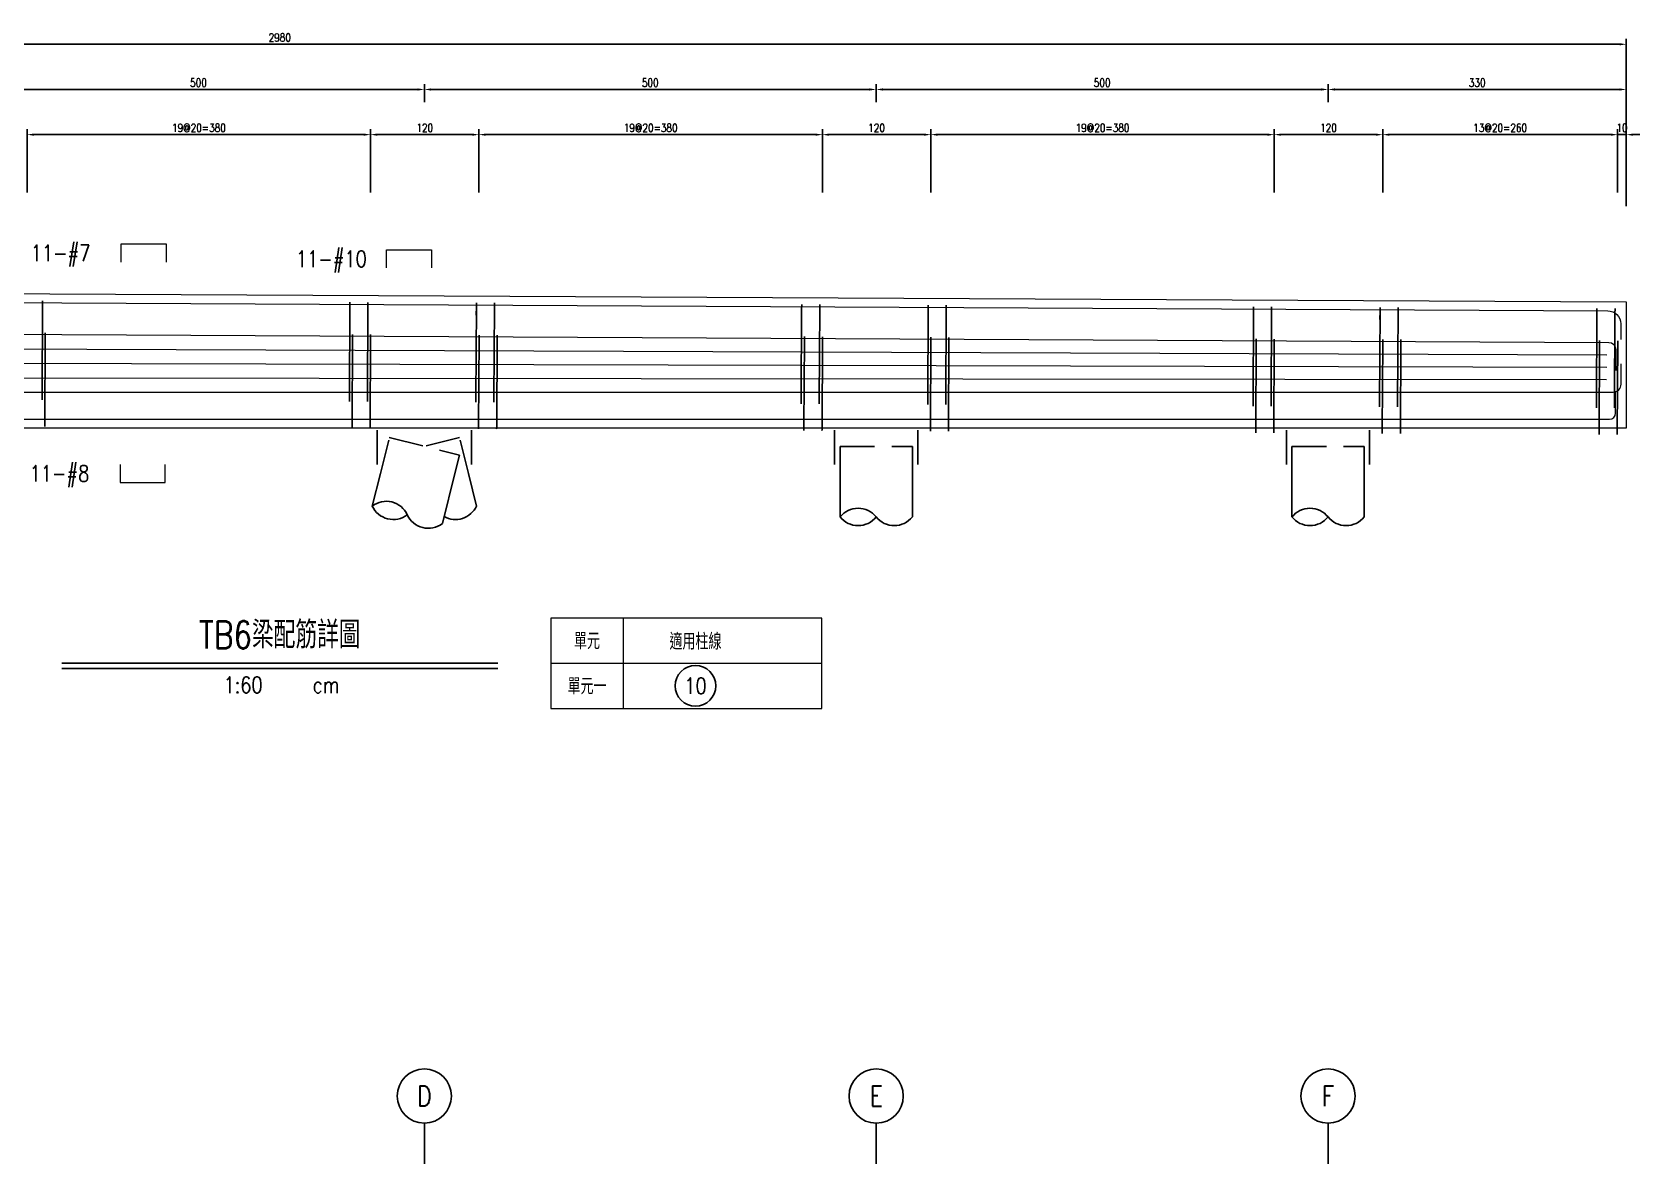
# Model space of a CAD drawing. Extents: x -4754 to 4976, y -19960 to 3841.
# Drawn here: x 951 to 2730, y -2114 to -861 of the extents above; entities that cross this region are included whole.
import ezdxf
from ezdxf.enums import TextEntityAlignment as Align

# ---------------------------------------------------------------- set-up
doc = ezdxf.new("R2010")
doc.units = 0
doc.header["$LTSCALE"] = 3
doc.linetypes.add('DASHED', pattern=[19.05, 12.7, -6.35])
doc.layers.get('0').update_dxf_attribs({"linetype": 'CONTINUOUS'})
doc.layers.add('HB_0', color=7, linetype='CONTINUOUS', transparency=0.5)
for name, color, linetype in [('HB_DIM', 1, 'CONTINUOUS'), ('HB_SYMBOLS', 7, 'CONTINUOUS'), ('HB_TXT_CTEXT', 2, 'CONTINUOUS'), ('鋼筋', 3, 'CONTINUOUS')]:
    doc.layers.add(name, color=color, linetype=linetype)
doc.styles.get("Standard").update_dxf_attribs({"font": 'ROMANS.shx', "width": 0.8, "bigfont": 'chineset.shx'})
doc.dimstyles.new('30', dxfattribs={"dimscale": 3, "dimtxt": 3, "dimasz": 2.5, "dimexe": 2, "dimexo": 2, "dimgap": 1, "dimtad": 1, "dimdsep": 46, "dimtxsty": 'Standard', "dimcen": 0, "dimclrd": 256, "dimclre": 256, "dimclrt": 2, "dimadec": 0, "dimazin": 0, "dimtfac": 1, "dimtix": 1, "dimtmove": 2, "dimatfit": 3, "dimfxl": 1, "dimtolj": 1, "dimtzin": 0, "dimarcsym": 0})

# ---------------------------------------------------------------- blocks, each defined once
blk = doc.blocks.new('pile_racked_Transverse')
at = {"layer": 'HB_0', "color": 252, "linetype": 'DASHED'}
for p, q in [((-52.2, -40), (-52.2, 0)), ((52.2, -40), (52.2, 0))]:
    blk.add_line(p, q, dxfattribs=at)
at = {"layer": 'HB_0', "linetype": 'Continuous'}
for p, q in [((-57.7, -86), (-48.7, -50)), ((19.9, -105.4), (33.7, -50)), ((57.7, -86), (48.7, -50))]:
    blk.add_line(p, q, dxfattribs=at)
at = {"layer": 'HB_0', "color": 252, "linetype": 'DASHED'}
for points in [[(-48.7, -50), (-38.8, -10.3), (38.8, -29.7), (33.7, -50)], [(48.7, -50), (38.8, -10.3), (0, -20)]]:
    blk.add_lwpolyline(points, dxfattribs=at)
at = {"layer": 'HB_0', "linetype": 'Continuous'}
for points in [[(-57.7, -86, -0.48), (-18.9, -95.7, 0.48), (19.9, -105.4, 0.48)], [(-57.7, -86, 0.48), (-18.9, -95.7, 0.48)], [(57.7, -86, -0.439137), (21.8, -97.6, -0.439137)]]:
    blk.add_lwpolyline(points, format="xyb", dxfattribs=at)
blk = doc.blocks.new('pile_vertical')
at = {"color": 252, "linetype": 'DASHED'}
for p, q in [((-46, -40), (-46, 0)), ((46, -40), (46, 0))]:
    blk.add_line(p, q, dxfattribs=at)
at = {"linetype": 'Continuous'}
for p, q in [((-40, -98.1), (-40, -50)), ((40, -98.1), (40, -50))]:
    blk.add_line(p, q, dxfattribs=at)
at = {"color": 252, "linetype": 'DASHED'}
blk.add_lwpolyline([(-40, -50), (-40, -20), (40, -20), (40, -50)], dxfattribs=at)
at = {"linetype": 'Continuous'}
for points in [[(-40, -98.1, -0.48), (0, -98.1, 0.48), (40, -98.1, 0.48)], [(-40, -98.1, 0.48), (0, -98.1, 0.48)]]:
    blk.add_lwpolyline(points, format="xyb", dxfattribs=at)
blk = doc.blocks.new('title_beam')
at = {"color": 3, "linetype": 'Continuous'}
blk.add_line((-241.2, 0), (241.2, 0), dxfattribs=at)
at = {"color": 1, "linetype": 'Continuous'}
blk.add_line((-241.2, -6), (241.2, -6), dxfattribs=at)
at = {"color": 3, "linetype": 'Continuous', "width": 0.8}
blk.add_attdef('TITLE', text='', height=30, dxfattribs=at).set_placement((0, 33), align=Align.MIDDLE)
at = {"linetype": 'Continuous', "width": 0.8}
blk.add_attdef('SCALE', text='', height=18, dxfattribs=at).set_placement((-40.6, -24), align=Align.MIDDLE)
blk.add_attdef('CM', (36.5, -33), '', height=18, dxfattribs=at)
blk = doc.blocks.new('line_tag')
at = {"layer": 'HB_SYMBOLS', "color": 4, "linetype": 'Continuous'}
blk.add_circle((0, 0), 22.5, dxfattribs=at)
at = {"color": 4, "linetype": 'Continuous', "width": 0.8}
blk.add_attdef('A', text='', height=18, dxfattribs=at).set_placement((0, 0), align=Align.MIDDLE)
blk = doc.blocks.new('*D96')
at = {"layer": 'HB_DIM', "linetype": 'Continuous', "lineweight": -2}
for p, q in [((945.1, -1038.8), (945.1, -968.8)), ((952.6, -974.8), (1317.5, -974.8)), ((1325, -1038.8), (1325, -968.8))]:
    blk.add_line(p, q, dxfattribs=at)
at = {"layer": 'HB_DIM'}
for points in [[(952.6, -973.6), (952.6, -976.1), (945.1, -974.8)], [(1317.5, -976.1), (1317.5, -973.6), (1325, -974.8)]]:
    blk.add_solid(points, dxfattribs=at)
at = {"layer": 'HB_DIM', "color": 2, "linetype": 'Continuous', "insert": (1135.1, -967.3), "char_height": 9, "attachment_point": 5, "rotation": 0}
blk.add_mtext('\\A1;19@20=380', dxfattribs=at)
blk = doc.blocks.new('*D97')
at = {"layer": 'HB_DIM', "linetype": 'Continuous', "lineweight": -2}
for p, q in [((1325, -1038.8), (1325, -968.8)), ((1332.5, -974.8), (1437.5, -974.8)), ((1445, -1038.8), (1445, -968.8))]:
    blk.add_line(p, q, dxfattribs=at)
at = {"layer": 'HB_DIM'}
for points in [[(1332.5, -973.6), (1332.5, -976.1), (1325, -974.8)], [(1437.5, -976.1), (1437.5, -973.6), (1445, -974.8)]]:
    blk.add_solid(points, dxfattribs=at)
at = {"layer": 'HB_DIM', "color": 2, "linetype": 'Continuous', "insert": (1385, -967.3), "char_height": 9, "attachment_point": 5, "rotation": 0}
blk.add_mtext('\\A1;120', dxfattribs=at)
blk = doc.blocks.new('*D98')
at = {"layer": 'HB_DIM', "linetype": 'Continuous', "lineweight": -2}
for p, q in [((1445, -1038.8), (1445, -968.8)), ((1452.5, -974.8), (1817.5, -974.8)), ((1825, -1038.8), (1825, -968.8))]:
    blk.add_line(p, q, dxfattribs=at)
at = {"layer": 'HB_DIM'}
for points in [[(1452.5, -973.6), (1452.5, -976.1), (1445, -974.8)], [(1817.5, -976.1), (1817.5, -973.6), (1825, -974.8)]]:
    blk.add_solid(points, dxfattribs=at)
at = {"layer": 'HB_DIM', "color": 2, "linetype": 'Continuous', "insert": (1635, -967.3), "char_height": 9, "attachment_point": 5, "rotation": 0}
blk.add_mtext('\\A1;19@20=380', dxfattribs=at)
blk = doc.blocks.new('*D99')
at = {"layer": 'HB_DIM', "linetype": 'Continuous', "lineweight": -2}
for p, q in [((1825, -1038.8), (1825, -968.8)), ((1832.5, -974.8), (1937.5, -974.8)), ((1945, -1038.8), (1945, -968.8))]:
    blk.add_line(p, q, dxfattribs=at)
at = {"layer": 'HB_DIM'}
for points in [[(1832.5, -973.6), (1832.5, -976.1), (1825, -974.8)], [(1937.5, -976.1), (1937.5, -973.6), (1945, -974.8)]]:
    blk.add_solid(points, dxfattribs=at)
at = {"layer": 'HB_DIM', "color": 2, "linetype": 'Continuous', "insert": (1885, -967.3), "char_height": 9, "attachment_point": 5, "rotation": 0}
blk.add_mtext('\\A1;120', dxfattribs=at)
blk = doc.blocks.new('*D100')
at = {"layer": 'HB_DIM', "linetype": 'Continuous', "lineweight": -2}
for p, q in [((1945, -1038.8), (1945, -968.8)), ((1952.5, -974.8), (2317.5, -974.8)), ((2325, -1038.8), (2325, -968.8))]:
    blk.add_line(p, q, dxfattribs=at)
at = {"layer": 'HB_DIM'}
for points in [[(1952.5, -973.6), (1952.5, -976.1), (1945, -974.8)], [(2317.5, -976.1), (2317.5, -973.6), (2325, -974.8)]]:
    blk.add_solid(points, dxfattribs=at)
at = {"layer": 'HB_DIM', "color": 2, "linetype": 'Continuous', "insert": (2135, -967.3), "char_height": 9, "attachment_point": 5, "rotation": 0}
blk.add_mtext('\\A1;19@20=380', dxfattribs=at)
blk = doc.blocks.new('*D101')
at = {"layer": 'HB_DIM', "linetype": 'Continuous', "lineweight": -2}
for p, q in [((2325, -1038.8), (2325, -968.8)), ((2332.5, -974.8), (2437.5, -974.8)), ((2445, -1038.8), (2445, -968.8))]:
    blk.add_line(p, q, dxfattribs=at)
at = {"layer": 'HB_DIM'}
for points in [[(2332.5, -973.6), (2332.5, -976.1), (2325, -974.8)], [(2437.5, -976.1), (2437.5, -973.6), (2445, -974.8)]]:
    blk.add_solid(points, dxfattribs=at)
at = {"layer": 'HB_DIM', "color": 2, "linetype": 'Continuous', "insert": (2385, -967.3), "char_height": 9, "attachment_point": 5, "rotation": 0}
blk.add_mtext('\\A1;120', dxfattribs=at)
blk = doc.blocks.new('*D102')
at = {"layer": 'HB_DIM', "linetype": 'Continuous', "lineweight": -2}
for p, q in [((2445, -1038.8), (2445, -968.8)), ((2452.5, -974.8), (2697.5, -974.8)), ((2705, -1038.8), (2705, -968.8))]:
    blk.add_line(p, q, dxfattribs=at)
at = {"layer": 'HB_DIM'}
for points in [[(2452.5, -973.6), (2452.5, -976.1), (2445, -974.8)], [(2697.5, -976.1), (2697.5, -973.6), (2705, -974.8)]]:
    blk.add_solid(points, dxfattribs=at)
at = {"layer": 'HB_DIM', "color": 2, "linetype": 'Continuous', "insert": (2575, -967.3), "char_height": 9, "attachment_point": 5, "rotation": 0}
blk.add_mtext('\\A1;13@20=260', dxfattribs=at)
blk = doc.blocks.new('*D103')
at = {"layer": 'HB_DIM', "linetype": 'Continuous', "lineweight": -2}
for p, q in [((2697.5, -974.8), (2690, -974.8)), ((2705, -1038.8), (2705, -968.8)), ((2705, -974.8), (2714.6, -974.8)), ((2714.6, -1038.8), (2714.6, -968.8)), ((2722.1, -974.8), (2729.6, -974.8))]:
    blk.add_line(p, q, dxfattribs=at)
at = {"layer": 'HB_DIM'}
for points in [[(2697.5, -976.1), (2697.5, -973.6), (2705, -974.8)], [(2722.1, -973.6), (2722.1, -976.1), (2714.6, -974.8)]]:
    blk.add_solid(points, dxfattribs=at)
at = {"layer": 'HB_DIM', "color": 2, "linetype": 'Continuous', "insert": (2709.8, -967.3), "char_height": 9, "attachment_point": 5, "rotation": 0}
blk.add_mtext('\\A1;10', dxfattribs=at)
blk = doc.blocks.new('*D104')
at = {"layer": 'HB_DIM', "linetype": 'Continuous', "lineweight": -2}
for p, q in [((-265.4, -1038.8), (-265.4, -868.8)), ((2714.6, -1053.8), (2714.6, -868.8)), ((-257.9, -874.8), (2707.1, -874.8))]:
    blk.add_line(p, q, dxfattribs=at)
at = {"layer": 'HB_DIM'}
for points in [[(-257.9, -873.6), (-257.9, -876.1), (-265.4, -874.8)], [(2707.1, -876.1), (2707.1, -873.6), (2714.6, -874.8)]]:
    blk.add_solid(points, dxfattribs=at)
at = {"layer": 'HB_DIM', "color": 2, "linetype": 'Continuous', "insert": (1224.6, -867.3), "char_height": 9, "attachment_point": 5, "rotation": 0}
blk.add_mtext('\\A1;2980', dxfattribs=at)
blk = doc.blocks.new('*D108')
at = {"layer": 'HB_DIM', "linetype": 'Continuous', "lineweight": -2}
for p, q in [((884.6, -938.8), (884.6, -918.8)), ((892.1, -924.8), (1377.1, -924.8)), ((1384.6, -938.8), (1384.6, -918.8))]:
    blk.add_line(p, q, dxfattribs=at)
at = {"layer": 'HB_DIM'}
for points in [[(892.1, -923.6), (892.1, -926.1), (884.6, -924.8)], [(1377.1, -926.1), (1377.1, -923.6), (1384.6, -924.8)]]:
    blk.add_solid(points, dxfattribs=at)
at = {"layer": 'HB_DIM', "color": 2, "linetype": 'Continuous', "insert": (1134.6, -917.3), "char_height": 9, "attachment_point": 5, "rotation": 0}
blk.add_mtext('\\A1;500', dxfattribs=at)
blk = doc.blocks.new('*D109')
at = {"layer": 'HB_DIM', "linetype": 'Continuous', "lineweight": -2}
for p, q in [((1384.6, -938.8), (1384.6, -918.8)), ((1392.1, -924.8), (1877.1, -924.8)), ((1884.6, -938.8), (1884.6, -918.8))]:
    blk.add_line(p, q, dxfattribs=at)
at = {"layer": 'HB_DIM'}
for points in [[(1392.1, -923.6), (1392.1, -926.1), (1384.6, -924.8)], [(1877.1, -926.1), (1877.1, -923.6), (1884.6, -924.8)]]:
    blk.add_solid(points, dxfattribs=at)
at = {"layer": 'HB_DIM', "color": 2, "linetype": 'Continuous', "insert": (1634.6, -917.3), "char_height": 9, "attachment_point": 5, "rotation": 0}
blk.add_mtext('\\A1;500', dxfattribs=at)
blk = doc.blocks.new('*D110')
at = {"layer": 'HB_DIM', "linetype": 'Continuous', "lineweight": -2}
for p, q in [((1884.6, -938.8), (1884.6, -918.8)), ((1892.1, -924.8), (2377.1, -924.8)), ((2384.6, -938.8), (2384.6, -918.8))]:
    blk.add_line(p, q, dxfattribs=at)
at = {"layer": 'HB_DIM'}
for points in [[(1892.1, -923.6), (1892.1, -926.1), (1884.6, -924.8)], [(2377.1, -926.1), (2377.1, -923.6), (2384.6, -924.8)]]:
    blk.add_solid(points, dxfattribs=at)
at = {"layer": 'HB_DIM', "color": 2, "linetype": 'Continuous', "insert": (2134.6, -917.3), "char_height": 9, "attachment_point": 5, "rotation": 0}
blk.add_mtext('\\A1;500', dxfattribs=at)
blk = doc.blocks.new('*D111')
at = {"layer": 'HB_DIM', "linetype": 'Continuous', "lineweight": -2}
for p, q in [((2384.6, -938.8), (2384.6, -918.8)), ((2392.1, -924.8), (2707.1, -924.8)), ((2714.6, -1038.8), (2714.6, -918.8))]:
    blk.add_line(p, q, dxfattribs=at)
at = {"layer": 'HB_DIM'}
for points in [[(2392.1, -923.6), (2392.1, -926.1), (2384.6, -924.8)], [(2707.1, -926.1), (2707.1, -923.6), (2714.6, -924.8)]]:
    blk.add_solid(points, dxfattribs=at)
at = {"layer": 'HB_DIM', "color": 2, "linetype": 'Continuous', "insert": (2549.6, -917.3), "char_height": 9, "attachment_point": 5, "rotation": 0}
blk.add_mtext('\\A1;330', dxfattribs=at)
blk = doc.blocks.new('line_guide')
at = {"color": 4, "linetype": 'Continuous'}
blk.add_line((0, 0), (0, -45), dxfattribs=at)
blk.add_circle((0, 30), 30, dxfattribs=at)
at = {"color": 4, "linetype": 'Continuous', "width": 0.8}
blk.add_attdef('A', text='', height=22.5, dxfattribs=at).set_placement((0, 30), align=Align.MIDDLE)

msp = doc.modelspace()

# ---------------------------------------------------------------- linework, layer by layer
at = {"layer": 'HB_0', "lineweight": 5}
msp.add_lwpolyline([(-265.427, -1299.802), (-265.427, -1144.802), (2714.573, -1159.802), (2714.573, -1299.802), (-265.427, -1299.802)], dxfattribs=at)
at = {"layer": 'HB_DIM', "color": 1, "linetype": 'Continuous'}
msp.add_lwpolyline([(1224.523, -1162.301, 0, 1.25, 0), (1224.523, -1147.301, 0, 0, 0), (1224.523, -1112.301, 0, 0, 0), (1242.523, -1112.301, 0, 0, 0)], format="xyseb", dxfattribs=at)
at = {"layer": 'HB_TXT_CTEXT', "color": 4, "lineweight": 5, "true_color": 0x00ffff}
for p, q in [((1604.573, -1509.802), (1604.573, -1609.802)), ((1524.573, -1559.802), (1824.573, -1559.802))]:
    msp.add_line(p, q, dxfattribs=at)
msp.add_lwpolyline([(1524.573, -1509.802), (1524.573, -1609.802), (1824.573, -1609.802), (1824.573, -1509.802), (1524.573, -1509.802)], dxfattribs=at)
at = {"layer": 'HB_TXT_CTEXT', "lineweight": 5}
for points in [[(1049.051, -1115.823, -84.5), (1049.051, -1095.823, -84.5), (1099.051, -1095.823, -84.5), (1099.051, -1115.823, -84.5)], [(1342.523, -1122.301, -84.5), (1342.523, -1102.301, -84.5), (1392.523, -1102.301, -84.5), (1392.523, -1122.301, -84.5)], [(1047.798, -1339.808, -84.5), (1047.798, -1359.808, -84.5), (1097.798, -1359.808, -84.5), (1097.798, -1339.808, -84.5)]]:
    msp.add_polyline3d(points, dxfattribs=at)
at = {"layer": '鋼筋', "lineweight": 5}
for p, q in [((-244.987, -1154.905, -84.5), (2694.033, -1169.698, -84.5)), ((-244.987, -1154.905, -68.8), (2694.033, -1169.698, -68.8)), ((-244.987, -1154.905, -53.1), (2694.033, -1169.698, -53.1)), ((-244.987, -1154.905, -37.4), (2694.033, -1169.698, -37.4)), ((-244.987, -1154.905, -21.7), (2694.033, -1169.698, -21.7)), ((-244.987, -1154.905, -6), (2694.033, -1169.698, -6)), ((-244.987, -1154.905, 9.7), (2694.033, -1169.698, 9.7)), ((-244.987, -1154.905, 25.4), (2694.033, -1169.698, 25.4)), ((-244.987, -1154.905, 41.1), (2694.033, -1169.698, 41.1)), ((-244.987, -1154.905, 56.8), (2694.033, -1169.698, 56.8)), ((-244.987, -1154.905, 72.5), (2694.033, -1169.698, 72.5)), ((962.1, -1162.579, 80.905), (961.587, -1264.438, 80.905)), ((961.587, -1264.438, -80.905), (962.1, -1162.579, -80.905)), ((962.052, -1172.119, 72.955), (962.1, -1162.579, 72.955)), ((962.1, -1162.579, -72.955), (962.052, -1172.119, -72.955)), ((1302.095, -1164.29, 80.905), (1301.583, -1266.149, 80.905)), ((1301.583, -1266.149, -80.905), (1302.095, -1164.29, -80.905)), ((1302.047, -1173.83, 72.955), (1302.095, -1164.29, 72.955)), ((1302.095, -1164.29, -72.955), (1302.047, -1173.83, -72.955)), ((1322.095, -1164.391, 80.905), (1321.582, -1266.25, 80.905)), ((1321.582, -1266.25, -80.905), (1322.095, -1164.391, -80.905)), ((1322.047, -1173.931, 72.955), (1322.095, -1164.391, 72.955)), ((1322.095, -1164.391, -72.955), (1322.047, -1173.931, -72.955)), ((1442.094, -1164.995, 80.905), (1441.581, -1266.854, 80.905)), ((1441.581, -1266.854, -80.905), (1442.094, -1164.995, -80.905)), ((1442.046, -1174.535, 72.955), (1442.094, -1164.995, 72.955)), ((1442.094, -1164.995, -72.955), (1442.046, -1174.535, -72.955)), ((1462.093, -1165.095, 80.905), (1461.581, -1266.955, 80.905)), ((1461.581, -1266.955, -80.905), (1462.093, -1165.095, -80.905)), ((1462.045, -1174.635, 72.955), (1462.093, -1165.095, 72.955)), ((1462.093, -1165.095, -72.955), (1462.045, -1174.635, -72.955)), ((1802.089, -1166.807, 80.905), (1801.576, -1268.666, 80.905)), ((1801.576, -1268.666, -80.905), (1802.089, -1166.807, -80.905)), ((1802.041, -1176.347, 72.955), (1802.089, -1166.807, 72.955)), ((1802.089, -1166.807, -72.955), (1802.041, -1176.347, -72.955)), ((1822.089, -1166.907, 80.905), (1821.576, -1268.767, 80.905)), ((1821.576, -1268.767, -80.905), (1822.089, -1166.907, -80.905)), ((1822.041, -1176.447, 72.955), (1822.089, -1166.907, 72.955)), ((1822.089, -1166.907, -72.955), (1822.041, -1176.447, -72.955)), ((1942.087, -1167.511, 80.905), (1941.575, -1269.371, 80.905)), ((1941.575, -1269.371, -80.905), (1942.087, -1167.511, -80.905)), ((1942.039, -1177.051, 72.955), (1942.087, -1167.511, 72.955)), ((1942.087, -1167.511, -72.955), (1942.039, -1177.051, -72.955)), ((1962.087, -1167.612, 80.905), (1961.574, -1269.471, 80.905)), ((1961.574, -1269.471, -80.905), (1962.087, -1167.612, -80.905)), ((1962.039, -1177.152, 72.955), (1962.087, -1167.612, 72.955)), ((1962.087, -1167.612, -72.955), (1962.039, -1177.152, -72.955)), ((2302.083, -1169.324, 80.905), (2301.57, -1271.183, 80.905)), ((2301.57, -1271.183, -80.905), (2302.083, -1169.324, -80.905)), ((2302.035, -1178.863, 72.955), (2302.083, -1169.324, 72.955)), ((2302.083, -1169.324, -72.955), (2302.035, -1178.863, -72.955)), ((2322.082, -1169.424, 80.905), (2321.57, -1271.284, 80.905)), ((2321.57, -1271.284, -80.905), (2322.082, -1169.424, -80.905)), ((2322.034, -1178.964, 72.955), (2322.082, -1169.424, 72.955)), ((2322.082, -1169.424, -72.955), (2322.034, -1178.964, -72.955)), ((2442.081, -1170.028, 80.905), (2441.568, -1271.888, 80.905)), ((2441.568, -1271.888, -80.905), (2442.081, -1170.028, -80.905)), ((2442.033, -1179.568, 72.955), (2442.081, -1170.028, 72.955)), ((2442.081, -1170.028, -72.955), (2442.033, -1179.568, -72.955)), ((2462.081, -1170.129, 80.905), (2461.568, -1271.988, 80.905)), ((2461.568, -1271.988, -80.905), (2462.081, -1170.129, -80.905)), ((2462.033, -1179.669, 72.955), (2462.081, -1170.129, 72.955)), ((2462.081, -1170.129, -72.955), (2462.033, -1179.669, -72.955)), ((2682.078, -1171.236, 80.905), (2681.565, -1273.096, 80.905)), ((2681.565, -1273.096, -80.905), (2682.078, -1171.236, -80.905)), ((2682.03, -1180.776, 72.955), (2682.078, -1171.236, 72.955)), ((2682.078, -1171.236, -72.955), (2682.03, -1180.776, -72.955)), ((2702.078, -1171.337, 80.905), (2701.565, -1273.196, 80.905)), ((2701.565, -1273.196, -80.905), (2702.078, -1171.337, -80.905)), ((2702.03, -1180.877, 72.955), (2702.078, -1171.337, 72.955)), ((2702.078, -1171.337, -72.955), (2702.03, -1180.877, -72.955)), ((-245.103, -1189.902, -84.5), (2695.282, -1204.703, -84.5)), ((-245.103, -1189.902, -67.6), (2695.282, -1204.703, -67.6)), ((-245.103, -1189.902, -50.7), (2695.282, -1204.703, -50.7)), ((-245.103, -1189.902, -33.8), (2695.282, -1204.703, -33.8)), ((-245.103, -1189.902, -16.9), (2695.282, -1204.703, -16.9)), ((-245.103, -1189.902), (2695.282, -1204.703)), ((-245.103, -1189.902, 16.9), (2695.282, -1204.703, 16.9)), ((-245.103, -1189.902, 33.8), (2695.282, -1204.703, 33.8)), ((-245.103, -1189.902, 50.7), (2695.282, -1204.703, 50.7)), ((-245.103, -1189.902, 67.6), (2695.282, -1204.703, 67.6)), ((-245.103, -1189.902, 84.5), (2695.282, -1204.703, 84.5)), ((2708.45, -1184.261, -84.5), (2708.364, -1201.381, -84.5)), ((2708.45, -1184.261, -68.8), (2708.364, -1201.381, -68.8)), ((2708.45, -1184.261, -53.1), (2708.364, -1201.381, -53.1)), ((2708.45, -1184.261, -37.4), (2708.364, -1201.381, -37.4)), ((2708.45, -1184.261, -21.7), (2708.364, -1201.381, -21.7)), ((2708.45, -1184.261, -6), (2708.364, -1201.381, -6)), ((2708.45, -1184.261, 9.7), (2708.364, -1201.381, 9.7)), ((2708.45, -1184.261, 25.4), (2708.364, -1201.381, 25.4)), ((2708.45, -1184.261, 41.1), (2708.364, -1201.381, 41.1)), ((2708.45, -1184.261, 56.8), (2708.364, -1201.381, 56.8)), ((2708.45, -1184.261, 72.5), (2708.364, -1201.381, 72.5)), ((-242.961, -1207.406, -84.5), (2692.983, -1218.449, -84.5)), ((-242.961, -1207.406, 84.5), (2692.983, -1218.449, 84.5)), ((965.101, -1198.126, 86.405), (964.618, -1293.983, 86.405)), ((964.618, -1293.983, -86.405), (965.101, -1198.126, -86.405)), ((965.053, -1207.666, 78.455), (965.101, -1198.126, 78.455)), ((965.101, -1198.126, -78.455), (965.053, -1207.666, -78.455)), ((1305.096, -1199.837, 86.405), (1304.614, -1295.695, 86.405)), ((1304.614, -1295.695, -86.405), (1305.096, -1199.837, -86.405)), ((1305.048, -1209.377, 78.455), (1305.096, -1199.837, 78.455)), ((1305.096, -1199.837, -78.455), (1305.048, -1209.377, -78.455)), ((1325.096, -1199.938, 86.405), (1324.614, -1295.795, 86.405)), ((1324.614, -1295.795, -86.405), (1325.096, -1199.938, -86.405)), ((1325.048, -1209.478, 78.455), (1325.096, -1199.938, 78.455)), ((1325.096, -1199.938, -78.455), (1325.048, -1209.478, -78.455)), ((1445.095, -1200.542, 86.405), (1444.612, -1296.4, 86.405)), ((1444.612, -1296.4, -86.405), (1445.095, -1200.542, -86.405)), ((1445.047, -1210.082, 78.455), (1445.095, -1200.542, 78.455)), ((1445.095, -1200.542, -78.455), (1445.047, -1210.082, -78.455)), ((1465.094, -1200.643, 86.405), (1464.612, -1296.5, 86.405)), ((1464.612, -1296.5, -86.405), (1465.094, -1200.643, -86.405)), ((1465.046, -1210.183, 78.455), (1465.094, -1200.643, 78.455)), ((1465.094, -1200.643, -78.455), (1465.046, -1210.183, -78.455)), ((1805.09, -1202.354, 86.405), (1804.608, -1298.212, 86.405)), ((1804.608, -1298.212, -86.405), (1805.09, -1202.354, -86.405)), ((1805.042, -1211.894, 78.455), (1805.09, -1202.354, 78.455)), ((1805.09, -1202.354, -78.455), (1805.042, -1211.894, -78.455)), ((1825.09, -1202.455, 86.405), (1824.607, -1298.312, 86.405)), ((1824.607, -1298.312, -86.405), (1825.09, -1202.455, -86.405)), ((1825.042, -1211.995, 78.455), (1825.09, -1202.455, 78.455)), ((1825.09, -1202.455, -78.455), (1825.042, -1211.995, -78.455)), ((1945.088, -1203.059, 86.405), (1944.606, -1298.916, 86.405)), ((1944.606, -1298.916, -86.405), (1945.088, -1203.059, -86.405)), ((1945.04, -1212.599, 78.455), (1945.088, -1203.059, 78.455)), ((1945.088, -1203.059, -78.455), (1945.04, -1212.599, -78.455)), ((1965.088, -1203.159, 86.405), (1964.606, -1299.017, 86.405)), ((1964.606, -1299.017, -86.405), (1965.088, -1203.159, -86.405)), ((1965.04, -1212.699, 78.455), (1965.088, -1203.159, 78.455)), ((1965.088, -1203.159, -78.455), (1965.04, -1212.699, -78.455)), ((2305.084, -1204.871, 86.405), (2304.601, -1300.728, 86.405)), ((2304.601, -1300.728, -86.405), (2305.084, -1204.871, -86.405)), ((2305.036, -1214.411, 78.455), (2305.084, -1204.871, 78.455)), ((2305.084, -1204.871, -78.455), (2305.036, -1214.411, -78.455)), ((2325.084, -1204.971, 86.405), (2324.601, -1300.829, 86.405)), ((2324.601, -1300.829, -86.405), (2325.084, -1204.971, -86.405)), ((2325.036, -1214.511, 78.455), (2325.084, -1204.971, 78.455)), ((2325.084, -1204.971, -78.455), (2325.036, -1214.511, -78.455)), ((2445.082, -1205.575, 86.405), (2444.6, -1301.433, 86.405)), ((2444.6, -1301.433, -86.405), (2445.082, -1205.575, -86.405)), ((2445.034, -1215.115, 78.455), (2445.082, -1205.575, 78.455)), ((2445.082, -1205.575, -78.455), (2445.034, -1215.115, -78.455)), ((2465.082, -1205.676, 86.405), (2464.599, -1301.534, 86.405)), ((2464.599, -1301.534, -86.405), (2465.082, -1205.676, -86.405)), ((2465.034, -1215.216, 78.455), (2465.082, -1205.676, 78.455)), ((2465.082, -1205.676, -78.455), (2465.034, -1215.216, -78.455)), ((2685.079, -1206.784, 86.405), (2684.596, -1302.641, 86.405)), ((2684.596, -1302.641, -86.405), (2685.079, -1206.784, -86.405)), ((2685.031, -1216.323, 78.455), (2685.079, -1206.784, 78.455)), ((2685.079, -1206.784, -78.455), (2685.031, -1216.323, -78.455)), ((2705.079, -1206.884, 86.405), (2704.596, -1302.742, 86.405)), ((2704.596, -1302.742, -86.405), (2705.079, -1206.884, -86.405)), ((2705.031, -1216.424, 78.455), (2705.079, -1206.884, 78.455)), ((2705.079, -1206.884, -78.455), (2705.031, -1216.424, -78.455)), ((-243.049, -1224.898, -84.5), (2692.906, -1232.206, -84.5)), ((-243.049, -1224.898, 84.5), (2692.906, -1232.206, 84.5)), ((2703.013, -1212.512, -84.5), (2702.895, -1235.852, -84.5)), ((2703.013, -1212.512, -67.6), (2702.895, -1235.852, -67.6)), ((2703.013, -1212.512, -50.7), (2702.895, -1235.852, -50.7)), ((2703.013, -1212.512, -33.8), (2702.895, -1235.852, -33.8)), ((2703.013, -1212.512, -16.9), (2702.895, -1235.852, -16.9)), ((2703.013, -1212.512), (2702.895, -1235.852)), ((2703.013, -1212.512, 16.9), (2702.895, -1235.852, 16.9)), ((2703.013, -1212.512, 33.8), (2702.895, -1235.852, 33.8)), ((2703.013, -1212.512, 50.7), (2702.895, -1235.852, 50.7)), ((2703.013, -1212.512, 67.6), (2702.895, -1235.852, 67.6)), ((2703.013, -1212.512, 84.5), (2702.895, -1235.852, 84.5)), ((-243.137, -1242.39, -84.5), (2692.825, -1245.964, -84.5)), ((-243.137, -1242.39, 84.5), (2692.825, -1245.964, 84.5)), ((2708.819, -1250.927, -84.5), (2708.932, -1228.502, -84.5)), ((2708.819, -1250.927, -67.6), (2708.932, -1228.502, -67.6)), ((2708.819, -1250.927, -50.7), (2708.932, -1228.502, -50.7)), ((2708.819, -1250.927, -33.8), (2708.932, -1228.502, -33.8)), ((2708.819, -1250.927, -16.9), (2708.932, -1228.502, -16.9)), ((2708.819, -1250.927), (2708.932, -1228.502)), ((2708.819, -1250.927, 16.9), (2708.932, -1228.502, 16.9)), ((2708.819, -1250.927, 33.8), (2708.932, -1228.502, 33.8)), ((2708.819, -1250.927, 50.7), (2708.932, -1228.502, 50.7)), ((2708.819, -1250.927, 67.6), (2708.932, -1228.502, 67.6)), ((2708.819, -1250.927, 84.5), (2708.932, -1228.502, 84.5)), ((-250.29, -1259.832, -84.5), (2699.93, -1259.772, -84.5)), ((-250.29, -1259.832, -67.6), (2699.93, -1259.772, -67.6)), ((-250.29, -1259.832, -50.7), (2699.93, -1259.772, -50.7)), ((-250.29, -1259.832, -33.8), (2699.93, -1259.772, -33.8)), ((-250.29, -1259.832, -16.9), (2699.93, -1259.772, -16.9)), ((-250.29, -1259.832), (2699.93, -1259.772)), ((-250.29, -1259.832, 16.9), (2699.93, -1259.772, 16.9)), ((-250.29, -1259.832, 33.8), (2699.93, -1259.772, 33.8)), ((-250.29, -1259.832, 50.7), (2699.93, -1259.772, 50.7)), ((-250.29, -1259.832, 67.6), (2699.93, -1259.772, 67.6)), ((-250.29, -1259.832, 84.5), (2699.93, -1259.772, 84.5)), ((2702.657, -1283.09, -84.5), (2702.78, -1258.787, -84.5)), ((2702.657, -1283.09, -67.6), (2702.78, -1258.787, -67.6)), ((2702.657, -1283.09, -50.7), (2702.78, -1258.787, -50.7)), ((2702.657, -1283.09, -33.8), (2702.78, -1258.787, -33.8)), ((2702.657, -1283.09, -16.9), (2702.78, -1258.787, -16.9)), ((2702.657, -1283.09), (2702.78, -1258.787)), ((2702.657, -1283.09, 16.9), (2702.78, -1258.787, 16.9)), ((2702.657, -1283.09, 33.8), (2702.78, -1258.787, 33.8)), ((2702.657, -1283.09, 50.7), (2702.78, -1258.787, 50.7)), ((2702.657, -1283.09, 67.6), (2702.78, -1258.787, 67.6)), ((2702.657, -1283.09, 84.5), (2702.78, -1258.787, 84.5)), ((961.567, -1268.413, 76.93), (961.567, -1268.413, -76.93)), ((1301.563, -1270.124, 76.93), (1301.563, -1270.124, -76.93)), ((1321.562, -1270.225, 76.93), (1321.562, -1270.225, -76.93)), ((1441.561, -1270.829, 76.93), (1441.561, -1270.829, -76.93)), ((1461.561, -1270.93, 76.93), (1461.561, -1270.93, -76.93)), ((1801.556, -1272.641, 76.93), (1801.556, -1272.641, -76.93)), ((1821.556, -1272.742, 76.93), (1821.556, -1272.742, -76.93)), ((1941.555, -1273.346, 76.93), (1941.555, -1273.346, -76.93)), ((1961.554, -1273.446, 76.93), (1961.554, -1273.446, -76.93)), ((2301.55, -1275.158, 76.93), (2301.55, -1275.158, -76.93)), ((2321.55, -1275.258, 76.93), (2321.55, -1275.258, -76.93)), ((2441.548, -1275.862, 76.93), (2441.548, -1275.862, -76.93)), ((2461.548, -1275.963, 76.93), (2461.548, -1275.963, -76.93)), ((2681.545, -1277.071, 76.93), (2681.545, -1277.071, -76.93)), ((2701.545, -1277.171, 76.93), (2701.545, -1277.171, -76.93)), ((-246.657, -1289.862, -84.5), (2695.973, -1289.742, -84.5)), ((-246.657, -1289.862, -67.6), (2695.973, -1289.742, -67.6)), ((-246.657, -1289.862, -50.7), (2695.973, -1289.742, -50.7)), ((-246.657, -1289.862, -33.8), (2695.973, -1289.742, -33.8)), ((-246.657, -1289.862, -16.9), (2695.973, -1289.742, -16.9)), ((-246.657, -1289.862), (2695.973, -1289.742)), ((-246.657, -1289.862, 16.9), (2695.973, -1289.742, 16.9)), ((-246.657, -1289.862, 33.8), (2695.973, -1289.742, 33.8)), ((-246.657, -1289.862, 50.7), (2695.973, -1289.742, 50.7)), ((-246.657, -1289.862, 67.6), (2695.973, -1289.742, 67.6)), ((-246.657, -1289.862, 84.5), (2695.973, -1289.742, 84.5)), ((964.598, -1297.958, 82.43), (964.598, -1297.958, -82.43)), ((1304.594, -1299.67, 82.43), (1304.594, -1299.67, -82.43)), ((1324.594, -1299.77, 82.43), (1324.594, -1299.77, -82.43)), ((1444.592, -1300.374, 82.43), (1444.592, -1300.374, -82.43)), ((1464.592, -1300.475, 82.43), (1464.592, -1300.475, -82.43)), ((1804.588, -1302.187, 82.43), (1804.588, -1302.187, -82.43)), ((1824.587, -1302.287, 82.43), (1824.587, -1302.287, -82.43)), ((1944.586, -1302.891, 82.43), (1944.586, -1302.891, -82.43)), ((1964.586, -1302.992, 82.43), (1964.586, -1302.992, -82.43)), ((2304.581, -1304.703, 82.43), (2304.581, -1304.703, -82.43)), ((2324.581, -1304.804, 82.43), (2324.581, -1304.804, -82.43)), ((2444.579, -1305.408, 82.43), (2444.579, -1305.408, -82.43)), ((2464.579, -1305.509, 82.43), (2464.579, -1305.509, -82.43)), ((2684.576, -1306.616, 82.43), (2684.576, -1306.616, -82.43)), ((2704.576, -1306.717, 82.43), (2704.576, -1306.717, -82.43))]:
    msp.add_line(p, q, dxfattribs=at)
at = {"layer": '鋼筋', "lineweight": 5, "extrusion": (0.999987, -0.005033, 0)}
for centre, start, end in [((-1157.721, 76.93, 967.939), 270, 90), ((-1157.721, -76.93, 967.939), 270, 90), ((-1157.721, 76.93, 1307.939), 270, 90), ((-1157.721, -76.93, 1307.939), 270, 90), ((-1157.721, 76.93, 1327.939), 270, 90), ((-1157.721, -76.93, 1327.939), 270, 90), ((-1157.721, 76.93, 1447.939), 270, 90), ((-1157.721, -76.93, 1447.939), 270, 90), ((-1157.721, 76.93, 1467.939), 270, 90), ((-1157.721, -76.93, 1467.939), 270, 90), ((-1157.721, 76.93, 1807.939), 270, 90), ((-1157.721, -76.93, 1807.939), 270, 90), ((-1157.721, 76.93, 1827.939), 270, 90), ((-1157.721, -76.93, 1827.939), 270, 90), ((-1157.721, 76.93, 1947.939), 270, 90), ((-1157.721, -76.93, 1947.939), 270, 90), ((-1157.721, 76.93, 1967.939), 270, 90), ((-1157.721, -76.93, 1967.939), 270, 90), ((-1157.721, 76.93, 2307.939), 270, 90), ((-1157.721, -76.93, 2307.939), 270, 90), ((-1157.721, 76.93, 2327.939), 270, 90), ((-1157.721, -76.93, 2327.939), 270, 90), ((-1157.721, 76.93, 2447.939), 270, 90), ((-1157.721, -76.93, 2447.939), 270, 90), ((-1157.721, 76.93, 2467.939), 270, 90), ((-1157.721, -76.93, 2467.939), 270, 90), ((-1157.721, 76.93, 2687.939), 270, 90), ((-1157.721, -76.93, 2687.939), 270, 90), ((-1157.721, 76.93, 2707.939), 270, 90), ((-1157.721, -76.93, 2707.939), 270, 90), ((-1193.253, 82.43, 971.119), 270, 90), ((-1193.253, -82.43, 971.119), 270, 90), ((-1193.253, 82.43, 1311.119), 270, 90), ((-1193.253, -82.43, 1311.119), 270, 90), ((-1193.253, 82.43, 1331.119), 270, 90), ((-1193.253, -82.43, 1331.119), 270, 90), ((-1193.253, 82.43, 1451.119), 270, 90), ((-1193.253, -82.43, 1451.119), 270, 90), ((-1193.253, 82.43, 1471.119), 270, 90), ((-1193.253, -82.43, 1471.119), 270, 90), ((-1193.253, 82.43, 1811.119), 270, 90), ((-1193.253, -82.43, 1811.119), 270, 90), ((-1193.253, 82.43, 1831.119), 270, 90), ((-1193.253, -82.43, 1831.119), 270, 90), ((-1193.253, 82.43, 1951.119), 270, 90), ((-1193.253, -82.43, 1951.119), 270, 90), ((-1193.253, 82.43, 1971.119), 270, 90), ((-1193.253, -82.43, 1971.119), 270, 90), ((-1193.253, 82.43, 2311.119), 270, 90), ((-1193.253, -82.43, 2311.119), 270, 90), ((-1193.253, 82.43, 2331.119), 270, 90), ((-1193.253, -82.43, 2331.119), 270, 90), ((-1193.253, 82.43, 2451.119), 270, 90), ((-1193.253, -82.43, 2451.119), 270, 90), ((-1193.253, 82.43, 2471.119), 270, 90), ((-1193.253, -82.43, 2471.119), 270, 90), ((-1193.253, 82.43, 2691.119), 270, 90), ((-1193.253, -82.43, 2691.119), 270, 90), ((-1193.253, 82.43, 2711.119), 270, 90), ((-1193.253, -82.43, 2711.119), 270, 90), ((-1259.582, 76.93, 967.939), 90, 180), ((-1259.582, -76.93, 967.939), 180, 270), ((-1259.582, 76.93, 1307.939), 90, 180), ((-1259.582, -76.93, 1307.939), 180, 270), ((-1259.582, 76.93, 1327.939), 90, 180), ((-1259.582, -76.93, 1327.939), 180, 270), ((-1259.582, 76.93, 1447.939), 90, 180), ((-1259.582, -76.93, 1447.939), 180, 270), ((-1259.582, 76.93, 1467.939), 90, 180), ((-1259.582, -76.93, 1467.939), 180, 270), ((-1259.582, 76.93, 1807.939), 90, 180), ((-1259.582, -76.93, 1807.939), 180, 270), ((-1259.582, 76.93, 1827.939), 90, 180), ((-1259.582, -76.93, 1827.939), 180, 270), ((-1259.582, 76.93, 1947.939), 90, 180), ((-1259.582, -76.93, 1947.939), 180, 270), ((-1259.582, 76.93, 1967.939), 90, 180), ((-1259.582, -76.93, 1967.939), 180, 270), ((-1259.582, 76.93, 2307.939), 90, 180), ((-1259.582, -76.93, 2307.939), 180, 270), ((-1259.582, 76.93, 2327.939), 90, 180), ((-1259.582, -76.93, 2327.939), 180, 270), ((-1259.582, 76.93, 2447.939), 90, 180), ((-1259.582, -76.93, 2447.939), 180, 270), ((-1259.582, 76.93, 2467.939), 90, 180), ((-1259.582, -76.93, 2467.939), 180, 270), ((-1259.582, 76.93, 2687.939), 90, 180), ((-1259.582, -76.93, 2687.939), 180, 270), ((-1259.582, 76.93, 2707.939), 90, 180), ((-1259.582, -76.93, 2707.939), 180, 270), ((-1289.112, 82.43, 971.119), 90, 180), ((-1289.112, -82.43, 971.119), 180, 270), ((-1289.112, 82.43, 1311.119), 90, 180), ((-1289.112, -82.43, 1311.119), 180, 270), ((-1289.112, 82.43, 1331.119), 90, 180), ((-1289.112, -82.43, 1331.119), 180, 270), ((-1289.112, 82.43, 1451.119), 90, 180), ((-1289.112, -82.43, 1451.119), 180, 270), ((-1289.112, 82.43, 1471.119), 90, 180), ((-1289.112, -82.43, 1471.119), 180, 270), ((-1289.112, 82.43, 1811.119), 90, 180), ((-1289.112, -82.43, 1811.119), 180, 270), ((-1289.112, 82.43, 1831.119), 90, 180), ((-1289.112, -82.43, 1831.119), 180, 270), ((-1289.112, 82.43, 1951.119), 90, 180), ((-1289.112, -82.43, 1951.119), 180, 270), ((-1289.112, 82.43, 1971.119), 90, 180), ((-1289.112, -82.43, 1971.119), 180, 270), ((-1289.112, 82.43, 2311.119), 90, 180), ((-1289.112, -82.43, 2311.119), 180, 270), ((-1289.112, 82.43, 2331.119), 90, 180), ((-1289.112, -82.43, 2331.119), 180, 270), ((-1289.112, 82.43, 2451.119), 90, 180), ((-1289.112, -82.43, 2451.119), 180, 270), ((-1289.112, 82.43, 2471.119), 90, 180), ((-1289.112, -82.43, 2471.119), 180, 270), ((-1289.112, 82.43, 2691.119), 90, 180), ((-1289.112, -82.43, 2691.119), 180, 270), ((-1289.112, 82.43, 2711.119), 90, 180), ((-1289.112, -82.43, 2711.119), 180, 270)]:
    msp.add_arc(centre, 3.975, start, end, dxfattribs=at)
at = {"layer": '鋼筋', "lineweight": 5, "extrusion": (0, 0, -1)}
for centre, radius, start in [((-2693.96, -1184.188, 84.5), 14.49, 90.288399), ((-2693.96, -1184.188, 68.8), 14.49, 90.288399), ((-2693.96, -1184.188, 53.1), 14.49, 90.288399), ((-2693.96, -1184.188, 37.4), 14.49, 90.288399), ((-2693.96, -1184.188, 21.7), 14.49, 90.288399), ((-2693.96, -1184.188, 6), 14.49, 90.288399), ((-2693.96, -1184.188, -9.7), 14.49, 90.288399), ((-2693.96, -1184.188, -25.4), 14.49, 90.288399), ((-2693.96, -1184.188, -41.1), 14.49, 90.288399), ((-2693.96, -1184.188, -56.8), 14.49, 90.288399), ((-2693.96, -1184.188, -72.5), 14.49, 90.288399), ((-2695.243, -1212.473, 84.5), 7.77, 90.288403), ((-2695.243, -1212.473, 67.6), 7.77, 90.288403), ((-2695.243, -1212.473, 50.7), 7.77, 90.288403), ((-2695.243, -1212.473, 33.8), 7.77, 90.288403), ((-2695.243, -1212.473, 16.9), 7.77, 90.288403), ((-2695.243, -1212.473), 7.77, 90.288403), ((-2695.243, -1212.473, -16.9), 7.77, 90.288403), ((-2695.243, -1212.473, -33.8), 7.77, 90.288403), ((-2695.243, -1212.473, -50.7), 7.77, 90.288403), ((-2695.243, -1212.473, -67.6), 7.77, 90.288403), ((-2695.243, -1212.473, -84.5), 7.77, 90.288403)]:
    msp.add_arc(centre, radius, start, 180.288399, dxfattribs=at)
at = {"layer": '鋼筋', "lineweight": 5}
for centre, radius, start in [((2699.929, -1250.882, -84.5), 8.89, 270.001166), ((2699.929, -1250.882, -67.6), 8.89, 270.001166), ((2699.929, -1250.882, -50.7), 8.89, 270.001166), ((2699.929, -1250.882, -33.8), 8.89, 270.001166), ((2699.929, -1250.882, -16.9), 8.89, 270.001166), ((2699.929, -1250.882), 8.89, 270.001166), ((2699.929, -1250.882, 16.9), 8.89, 270.001166), ((2699.929, -1250.882, 33.8), 8.89, 270.001166), ((2699.929, -1250.882, 50.7), 8.89, 270.001166), ((2699.929, -1250.882, 67.6), 8.89, 270.001166), ((2699.929, -1250.882, 84.5), 8.89, 270.001166), ((2695.972, -1283.057, -84.5), 6.685, 270.002342), ((2695.972, -1283.057, -67.6), 6.685, 270.002342), ((2695.972, -1283.057, -50.7), 6.685, 270.002342), ((2695.972, -1283.057, -33.8), 6.685, 270.002342), ((2695.972, -1283.057, -16.9), 6.685, 270.002342), ((2695.972, -1283.057), 6.685, 270.002342), ((2695.972, -1283.057, 16.9), 6.685, 270.002342), ((2695.972, -1283.057, 33.8), 6.685, 270.002342), ((2695.972, -1283.057, 50.7), 6.685, 270.002342), ((2695.972, -1283.057, 67.6), 6.685, 270.002342), ((2695.972, -1283.057, 84.5), 6.685, 270.002342)]:
    msp.add_arc(centre, radius, start, 359.711601, dxfattribs=at)

# ---------------------------------------------------------------- block references
at = {"layer": 'HB_0', "linetype": 'Continuous'}
for name, p in [('pile_racked_Transverse', (1384.573, -1299.802)), ('pile_vertical', (1884.573, -1299.802)), ('pile_vertical', (2384.573, -1299.802))]:
    msp.add_blockref(name, p, dxfattribs=at)
for p, values in [((1384.573, -2068.802), {'A': 'D'}), ((1884.573, -2068.802), {'A': 'E'}), ((2384.573, -2068.802), {'A': 'F'})]:
    msp.add_blockref('line_guide', p, dxfattribs=at).add_auto_attribs(values)
at = {"layer": 'HB_TXT_CTEXT', "linetype": 'Continuous'}
for name, p, values in [('title_beam', (1224.573, -1559.802), {'TITLE': 'TB6梁配筋詳圖', 'SCALE': '1:60', 'CM': 'cm'}), ('line_tag', (1684.573, -1584.802), {'A': '10'})]:
    msp.add_blockref(name, p, dxfattribs=at).add_auto_attribs(values)

# ---------------------------------------------------------------- texts
at = {"layer": 'HB_TXT_CTEXT', "linetype": 'Continuous', "width": 0.8}
for s, p in [('11-#7', (949.051, -1105.823, -84.5)), ('11-#10', (1242.523, -1112.301, -84.5)), ('11-#8', (947.798, -1349.808, -84.5))]:
    msp.add_text(s, height=18, dxfattribs=at).set_placement(p, align=Align.MIDDLE_LEFT)
for s, p in [('單元', (1564.573, -1534.802)), ('適用柱線', (1684.573, -1534.802)), ('單元一', (1564.573, -1584.802))]:
    msp.add_text(s, height=18, dxfattribs=at).set_placement(p, align=Align.MIDDLE)

# ---------------------------------------------------------------- dimensions: what is measured, and where the dimension line sits
at = {"layer": 'HB_DIM', "linetype": 'Continuous'}
for base, p1, p2, picture, middle in [((2714.573, -874.802), (-265.427, -1044.802), (2714.573, -1059.802), '*D104', (1224.573, -867.302)), ((1384.573, -924.802), (884.573, -944.802, 1055.5), (1384.573, -944.802, 1555.5), '*D108', (1134.573, -917.302)), ((1884.573, -924.802), (1384.573, -944.802, 1555.5), (1884.573, -944.802, 2055.5), '*D109', (1634.573, -917.302)), ((2384.573, -924.802), (1884.573, -944.802, 2055.5), (2384.573, -944.802, 2555.5), '*D110', (2134.573, -917.302)), ((2714.573, -924.802), (2384.573, -944.802, 2555.5), (2714.573, -1044.802), '*D111', (2549.573, -917.302)), ((1445.047, -974.802), (1325.048, -1044.802, 78.455), (1445.047, -1044.802, 78.455), '*D97', (1385.047, -967.302)), ((1945.04, -974.802), (1825.042, -1044.802, 78.455), (1945.04, -1044.802, 78.455), '*D99', (1885.041, -967.302)), ((2445.034, -974.802), (2325.036, -1044.802, 78.455), (2445.034, -1044.802, 78.455), '*D101', (2385.035, -967.302)), ((2714.573, -974.802), (2705.031, -1044.802, 78.455), (2714.573, -1044.802), '*D103', (2709.802, -967.302))]:
    dim = msp.add_linear_dim(base=base, p1=p1, p2=p2, angle=0, dimstyle='30', override={"dimdec": 0, "dimpost": '<>'}, dxfattribs=at)
    dim.commit()
    dim.dimension.update_dxf_attribs({"geometry": picture, "text_midpoint": middle})
for base, p1, p2, text, picture, middle in [((1325.048, -974.802), (945.053, -1044.802, 78.455), (1325.048, -1044.802, 78.455), '19@20=<>', '*D96', (1135.051, -967.302)), ((1825.042, -974.802), (1445.047, -1044.802, 78.455), (1825.042, -1044.802, 78.455), '19@20=<>', '*D98', (1635.044, -967.302)), ((2325.036, -974.802), (1945.04, -1044.802, 78.455), (2325.036, -1044.802, 78.455), '19@20=<>', '*D100', (2135.038, -967.302)), ((2705.031, -974.802), (2445.034, -1044.802, 78.455), (2705.031, -1044.802, 78.455), '13@20=<>', '*D102', (2575.032, -967.302))]:
    dim = msp.add_linear_dim(base=base, p1=p1, p2=p2, angle=0, text=text, dimstyle='30', override={"dimdec": 0, "dimpost": '<>'}, dxfattribs=at)
    dim.commit()
    dim.dimension.update_dxf_attribs({"geometry": picture, "text_midpoint": middle})

doc.saveas('drawing.dxf')
